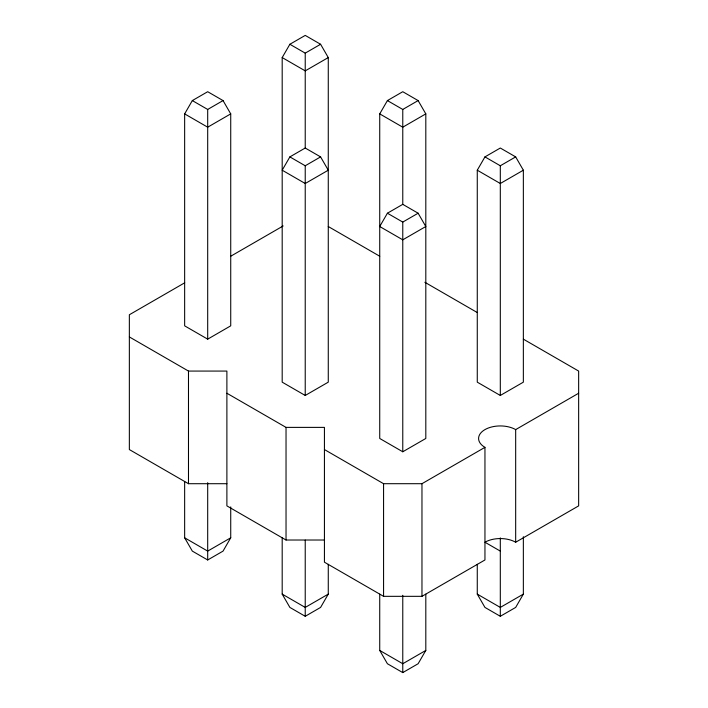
<?xml version="1.0" encoding="UTF-8"?>
<svg xmlns="http://www.w3.org/2000/svg" width="708" height="708" viewBox="0 0 708 708"><rect width="100%" height="100%" fill="white"/><g stroke="black" fill="none" stroke-linecap="round" stroke-linejoin="round"><path stroke-width="1.06" d="M184.646 113.882L192.328 100.58L207.692 91.713L223.047 100.58L230.728 113.882L230.728 325.839L207.692 339.15L184.646 325.839L184.646 113.882L207.692 127.192L230.728 113.882M282.191 57.569L289.873 44.268L305.228 35.4L320.591 44.268L328.273 57.569L328.273 382.161L305.228 395.462L282.191 382.161L282.191 57.569L305.228 70.871L328.273 57.569M289.873 156.893L282.191 170.203L305.228 183.505L328.273 170.203L320.591 156.893L305.228 148.025L289.873 156.893L305.228 165.769L320.591 156.893M379.727 113.882L387.409 100.58L402.772 91.713L418.127 100.58L425.809 113.882L425.809 438.473L402.772 451.775L379.727 438.473L379.727 113.882L402.772 127.192L425.809 113.882M387.409 213.214L379.727 226.516L402.772 239.817L425.809 226.516L418.127 213.214L402.772 204.347L387.409 213.214L402.772 222.082L418.127 213.214M230.728 506.901L230.728 537.797L223.047 551.107L207.692 559.975L192.328 551.107L184.646 537.797L184.646 481.511M477.272 170.203L484.953 156.893L500.308 148.025L515.672 156.893L523.354 170.203L523.354 382.161L500.308 395.462L477.272 382.161L477.272 170.203L500.308 183.505L523.354 170.203M328.273 564.32L328.273 594.118L320.591 607.42L305.228 616.287L289.873 607.42L282.191 594.118L282.191 537.832M425.809 594.145L425.809 650.431L418.127 663.732L402.772 672.6L387.409 663.732L379.727 650.431L379.727 594.145M523.354 536.726L523.354 594.118L515.672 607.42L500.308 616.287L484.953 607.42L477.272 594.118L477.272 564.32M192.328 100.58L207.692 109.448L223.047 100.58M289.873 44.268L305.228 53.135L320.591 44.268M387.409 100.58L402.772 109.448L418.127 100.58M184.7 282.802L129.352 314.759L129.352 449.562L188.487 483.706L226.887 483.706M230.684 256.252L283.165 225.949M484.953 156.893L500.308 165.769L515.672 156.893M230.728 537.797L207.692 551.107L184.646 537.797M324.432 449.553L383.568 483.697L421.968 483.697L484.953 447.341A21.727 12.54 0 0 1 484.953 429.606A21.727 12.54 0 0 1 515.672 429.606L578.648 393.241M328.273 594.118L305.228 607.42L282.191 594.118M226.887 393.241L286.032 427.384L324.432 427.384L324.432 562.187L383.568 596.331L421.968 596.331L484.953 559.966L484.953 447.341M500.308 551.098L484.953 542.231A21.727 12.54 0 0 1 515.672 542.231L578.648 505.875L578.648 371.072L523.327 339.132M425.809 650.431L402.772 663.732L379.727 650.431M523.354 594.118L500.308 607.42L477.272 594.118M129.352 336.928L188.487 371.072L226.887 371.072L226.887 505.875L286.032 540.018L324.432 540.018M328.246 226.507L379.754 256.243M424.835 282.262L477.298 312.555M515.672 429.606L515.672 542.231M500.308 165.769L500.308 395.462M500.308 537.885L500.308 616.287M421.968 483.697L421.968 596.331M402.772 109.448L402.772 204.462M402.772 222.082L402.772 451.775M402.772 595.304L402.772 672.6M383.568 483.697L383.568 596.331M305.228 53.135L305.228 148.149M305.228 165.769L305.228 395.462M305.228 540.098L305.228 616.287M286.032 427.384L286.032 540.018M207.692 109.448L207.692 339.15M207.692 482.679L207.692 559.975M188.487 371.072L188.487 483.706"/></g></svg>
